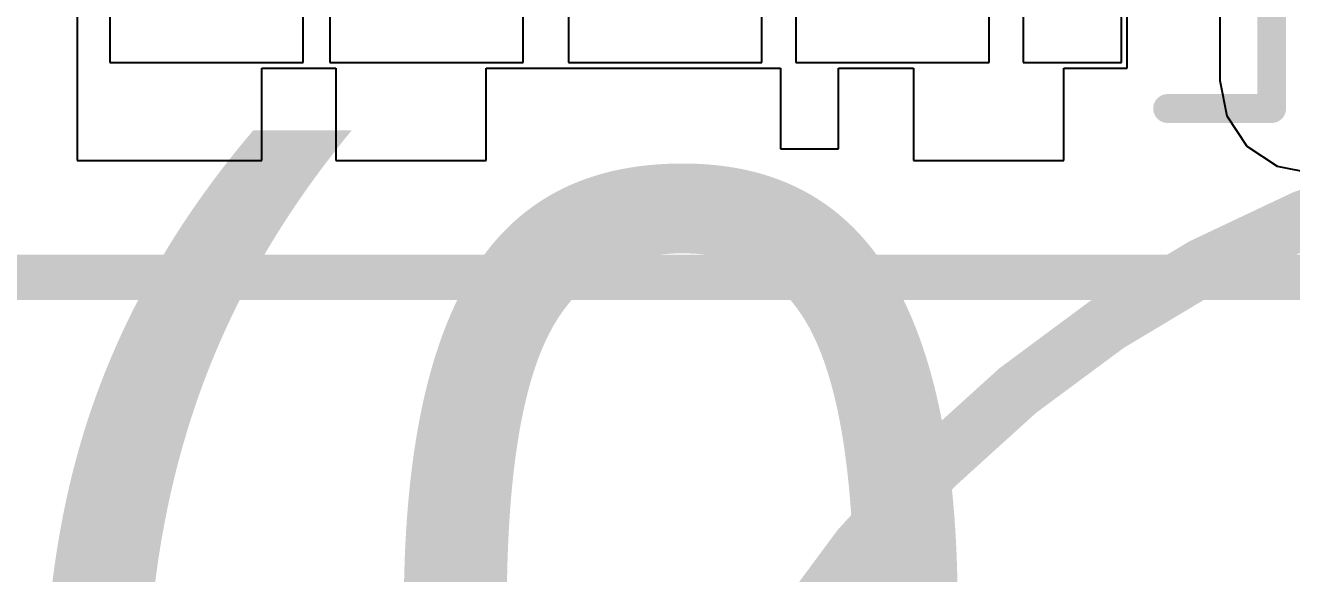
# Model space of a CAD drawing. Header units: millimetres. Extents: x 5 to 399, y 5 to 287.
# Drawn here: x 192.42 to 197.99, y 151.11 to 153.52 of the extents above; entities that cross this region are included whole.
import ezdxf

# ---------------------------------------------------------------- set-up
doc = ezdxf.new("R2010")
doc.units = ezdxf.units.MM
for name, color, linetype in [('Mechanical4', 56, 'Continuous'), ('Mechanical7', 56, 'Continuous'), ('TopLayer', 1, 'Continuous'), ('TopOverlay', 2, 'Continuous'), ('TopPaste', 8, 'Continuous')]:
    doc.layers.add(name, color=color, linetype=linetype)

# ---------------------------------------------------------------- blocks, each defined once
blk = doc.blocks.new('PQFN_8_MULTI_205')
at = {"layer": 'TopLayer'}
for p, q in [((2.667, 2.586), (-2.667, 2.586)), ((-2.667, 2.586), (-2.667, 1.7732)), ((-2.667, 1.7732), (-2.2606, 1.7732)), ((-2.2606, 1.7732), (-2.2606, 1.4478)), ((-2.2606, 1.4478), (-2.667, 1.4478)), ((-2.667, 1.4478), (-2.667, 0.7874)), ((-2.667, 0.7874), (-2.2606, 0.7874)), ((-2.2606, 0.7874), (-2.2605, -0.5079)), ((-2.2605, -0.5079), (-2.6162, -0.5079)), ((-2.6162, -0.5079), (-2.6162, -0.762)), ((-2.6162, -0.762), (-2.2605, -0.762)), ((-2.2605, -0.762), (-2.2605, -1.0922)), ((-2.2605, -1.0922), (-2.667, -1.0922)), ((-2.667, -1.0922), (-2.667, -1.7526)), ((-2.667, -1.7526), (-2.2605, -1.7526)), ((-2.2605, -1.7526), (-2.2605, -2.032)), ((-2.2605, -2.032), (2.2605, -2.032))]:
    blk.add_line(p, q, dxfattribs=at)
at = {"layer": 'TopOverlay', "const_width": 0.127}
for points in [[(-2.4384, -2.2098), (-2.4384, -2.667)], [(-2.4384, -2.667), (-1.9812, -2.667)]]:
    blk.add_lwpolyline(points, dxfattribs=at)
at = {"layer": 'TopOverlay', "const_width": 0.0635}
for points in [[(-2.4701, -2.2098, 1), (-2.4066, -2.2098, 1)], [(-2.4701, -2.667, 1), (-2.4066, -2.667, 1)], [(-2.4701, -2.667, 1), (-2.4066, -2.667, 1)]]:
    blk.add_lwpolyline(points, format="xyb", close=True, dxfattribs=at)
at = {"layer": 'TopPaste'}
for p, q in [((-1.575, 2.442), (-2.2352, 2.442)), ((-2.2352, 2.442), (-2.2352, 1.592)), ((-2.2352, 1.592), (-1.575, 1.592)), ((-1.575, 1.4744), (-2.2352, 1.4744)), ((-2.2352, 1.4744), (-2.2352, 0.6244)), ((-2.2352, 0.6244), (-1.575, 0.6244)), ((-1.575, 0.425), (-2.2352, 0.425)), ((-2.2352, 0.425), (-2.2352, -0.425)), ((-2.2352, -0.425), (-1.575, -0.425)), ((-1.575, -0.575), (-2.2352, -0.575)), ((-2.2352, -0.575), (-2.2352, -1.425)), ((-2.2352, -1.425), (-1.575, -1.425)), ((-1.575, -1.575), (-2.2352, -1.575)), ((-2.2352, -1.575), (-2.2352, -2.0066)), ((-2.2352, -2.0066), (-1.575, -2.0066))]:
    blk.add_line(p, q, dxfattribs=at)
blk = doc.blocks.new('P____ID_278')
at = {"layer": 'TopOverlay', "const_width": 0.2}
blk.add_lwpolyline([(0, 0.033), (32, 0.033)], dxfattribs=at)

msp = doc.modelspace()

# ---------------------------------------------------------------- linework, layer by layer
at = {"layer": 'Mechanical7', "const_width": 0.254}
msp.add_lwpolyline([(204.9547, 148.0528, 1), (194.9547, 148.0528, 1)], format="xyb", close=True, dxfattribs=at)
at = {"layer": 'TopLayer'}
for p, q in [((197.6718, 156.6346), (197.6718, 153.2818)), ((197.6718, 153.2818), (197.7028, 153.1257)), ((197.7028, 153.1257), (197.7912, 152.9934)), ((197.7912, 152.9934), (197.9235, 152.905)), ((197.9235, 152.905), (198.0796, 152.874))]:
    msp.add_line(p, q, dxfattribs=at)

# ---------------------------------------------------------------- block references
for name, p, rotation in [('PQFN_8_MULTI_205', (195.2326, 155.5968), 90), ('P____ID_278', (169.1998, 152.3828), 360)]:
    msp.add_blockref(name, p, dxfattribs=dict(rotation=rotation))

# ---------------------------------------------------------------- texts
at = {"layer": 'Mechanical4'}
msp.add_text('2:4 (0.1mil)', height=3.81, dxfattribs=at).set_placement((183.69, 149.05))

doc.saveas('drawing.dxf')
